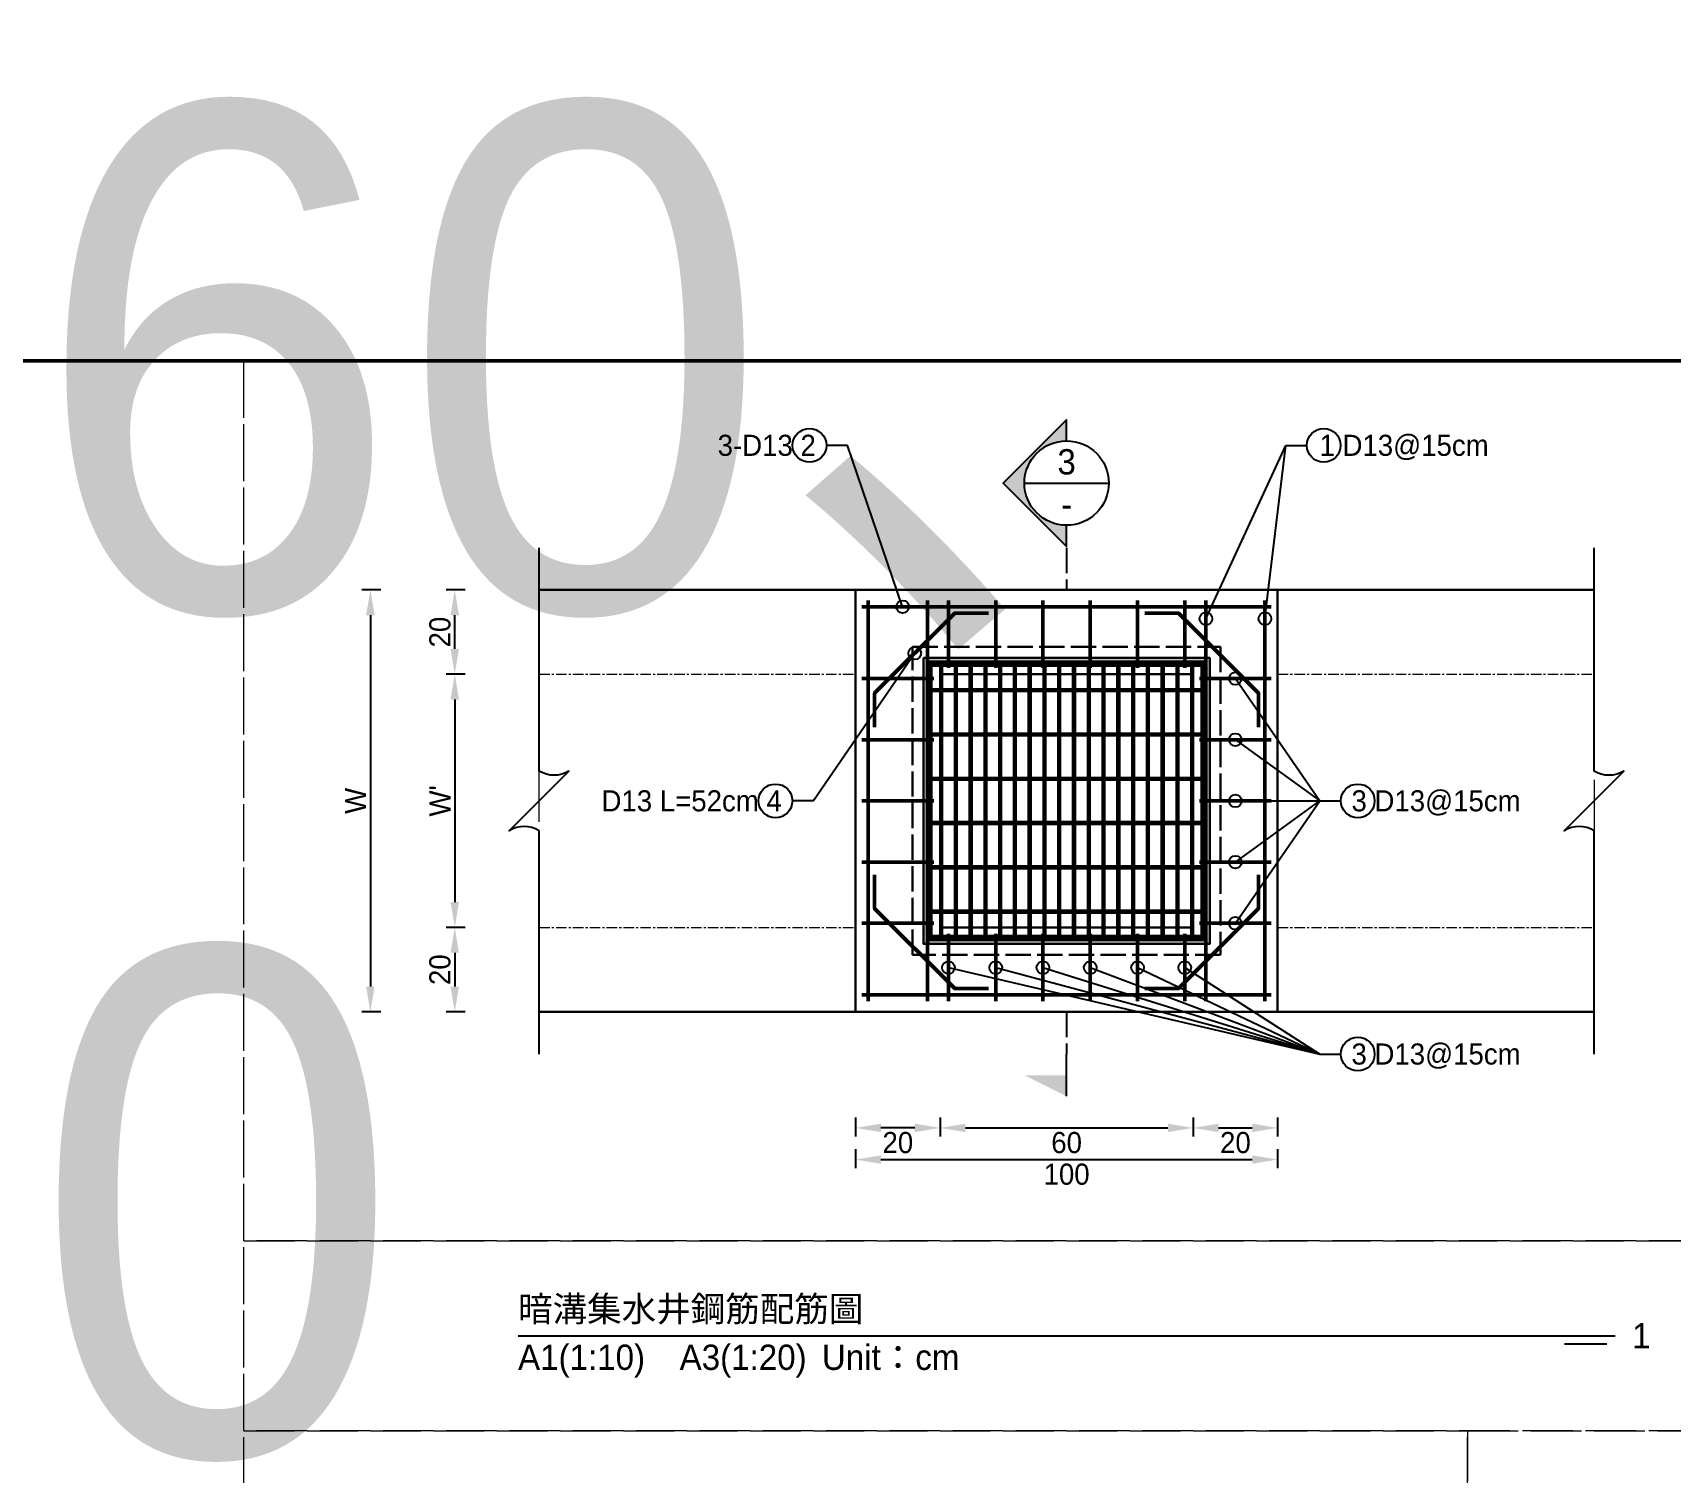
# Model space of a CAD drawing. Extents: x -7340 to 3675, y -3342 to 777.
# Drawn here: x -5630 to -5241.7, y -263.6 to 77.8 of the extents above; entities that cross this region are included whole.
import ezdxf
from ezdxf import colors
from ezdxf.entities.mleader import LeaderData, LeaderLine
from ezdxf.math import Vec2, Vec3

# ---------------------------------------------------------------- set-up
doc = ezdxf.new("R2010")
doc.units = 0
doc.header["$MEASUREMENT"] = 0
doc.linetypes.add('ACAD_ISO02W100', pattern=[15, 12, -3])
doc.linetypes.add('CENTERX2', pattern=[4, 2.5, -0.5, 0.5, -0.5])
for name, color, linetype, lineweight in [('一、3.基本-變更', 1, 'Continuous', 50), ('二、1.繪圖-既有設施', 8, 'Continuous', 20), ('二、2.繪圖-施作項目', 181, 'Continuous', 30), ('二、5.繪圖-鋼筋', 60, 'Continuous', 50), ('二、6.繪圖-其他施作項目', 35, 'Continuous', 30)]:
    doc.layers.add(name, color=color, linetype=linetype, lineweight=lineweight)
doc.layers.add('一、4.基本-隱藏', color=9, linetype='ACAD_ISO02W100', lineweight=20, plot=False)
doc.layers.add('三、3.文字-註解文字', color=2, linetype='Continuous')
doc.styles.add('次圖名(詳圖)', font='MS PGothic.ttf', dxfattribs={"height": 6})
doc.styles.add('註解文字(詳圖)', font='MS PGothic.ttf', dxfattribs={"height": 5})
doc.dimstyles.new('註解文字(詳圖)', dxfattribs={"dimtxt": 5, "dimasz": 6, "dimexe": 2, "dimexo": 5, "dimgap": 1, "dimtad": 2, "dimzin": 0, "dimdsep": 46, "dimtxsty": '註解文字(詳圖)', "dimcen": 0.1, "dimclrd": 144, "dimclre": 144, "dimclrt": 256, "dimadec": 0, "dimazin": 0, "dimtfac": 1, "dimtofl": 0, "dimtmove": 0, "dimatfit": 3, "dimfxlon": 1, "dimtolj": 1, "dimtzin": 0, "dimlwd": -1, "dimlwe": -1, "dimarcsym": 1})
pattern_1 = [(45, (-6820.3608, 109.4043), (-2.65165, 2.65165), []), (45, (-6819.477, 109.4043), (-2.65165, 2.65165), []), (45, (-6818.593, 109.4043), (-2.65165, 2.65165), []), (45, (-6817.709, 109.4043), (-2.65165, 2.65165), [])]

# ---------------------------------------------------------------- blocks, each defined once
blk = doc.blocks.new('*D304')
at = {"layer": 'Defpoints', "color": 0, "transparency": 16777216}
for p in [(-5435, -134.25), (-5415, -134.25), (-5435, -181.75)]:
    blk.add_point(p, dxfattribs=at)
at = {"layer": '三、3.文字-註解文字', "color": 144, "transparency": 16777216}
for p, q in [((-5435, -179.25), (-5435, -183.75)), ((-5421, -181.75), (-5429, -181.75)), ((-5415, -179.25), (-5415, -183.75))]:
    blk.add_line(p, q, dxfattribs=at)
for points in [[(-5429, -180.75), (-5429, -182.75), (-5435, -181.75)], [(-5421, -180.75), (-5421, -182.75), (-5415, -181.75)]]:
    blk.add_solid(points, dxfattribs=at)
at = {"layer": '三、3.文字-註解文字', "transparency": 16777216, "insert": (-5425, -185.25), "char_height": 5, "attachment_point": 5, "style": '註解文字(詳圖)'}
blk.add_mtext('\\A1;20', dxfattribs=at)
blk = doc.blocks.new('*D305')
at = {"layer": 'Defpoints', "color": 0, "transparency": 16777216}
for p in [(-5415, -134.25), (-5355, -134.25), (-5355, -181.75)]:
    blk.add_point(p, dxfattribs=at)
at = {"layer": '三、3.文字-註解文字', "color": 144, "transparency": 16777216}
for p, q in [((-5415, -179.25), (-5415, -183.75)), ((-5409, -181.75), (-5361, -181.75)), ((-5355, -179.25), (-5355, -183.75))]:
    blk.add_line(p, q, dxfattribs=at)
for points in [[(-5409, -180.75), (-5409, -182.75), (-5415, -181.75)], [(-5361, -180.75), (-5361, -182.75), (-5355, -181.75)]]:
    blk.add_solid(points, dxfattribs=at)
at = {"layer": '三、3.文字-註解文字', "transparency": 16777216, "insert": (-5385, -185.25), "char_height": 5, "attachment_point": 5, "style": '註解文字(詳圖)'}
blk.add_mtext('\\A1;60', dxfattribs=at)
blk = doc.blocks.new('*D306')
at = {"layer": 'Defpoints', "color": 0, "transparency": 16777216}
for p in [(-5355, -134.25), (-5335, -134.25), (-5335, -181.75)]:
    blk.add_point(p, dxfattribs=at)
at = {"layer": '三、3.文字-註解文字', "color": 144, "transparency": 16777216}
for p, q in [((-5355, -179.25), (-5355, -183.75)), ((-5349, -181.75), (-5341, -181.75)), ((-5335, -179.25), (-5335, -183.75))]:
    blk.add_line(p, q, dxfattribs=at)
for points in [[(-5349, -180.75), (-5349, -182.75), (-5355, -181.75)], [(-5341, -180.75), (-5341, -182.75), (-5335, -181.75)]]:
    blk.add_solid(points, dxfattribs=at)
at = {"layer": '三、3.文字-註解文字', "transparency": 16777216, "insert": (-5345, -185.25), "char_height": 5, "attachment_point": 5, "style": '註解文字(詳圖)'}
blk.add_mtext('\\A1;20', dxfattribs=at)
blk = doc.blocks.new('*D307')
at = {"layer": 'Defpoints', "color": 0, "transparency": 16777216}
for p in [(-5435, -154.25), (-5335, -154.25), (-5335, -189.25)]:
    blk.add_point(p, dxfattribs=at)
at = {"layer": '三、3.文字-註解文字', "color": 144, "transparency": 16777216}
for p, q in [((-5435, -186.75), (-5435, -191.25)), ((-5429, -189.25), (-5341, -189.25)), ((-5335, -186.75), (-5335, -191.25))]:
    blk.add_line(p, q, dxfattribs=at)
for points in [[(-5429, -188.25), (-5429, -190.25), (-5435, -189.25)], [(-5341, -188.25), (-5341, -190.25), (-5335, -189.25)]]:
    blk.add_solid(points, dxfattribs=at)
at = {"layer": '三、3.文字-註解文字', "transparency": 16777216, "insert": (-5385, -192.75), "char_height": 5, "attachment_point": 5, "style": '註解文字(詳圖)'}
blk.add_mtext('\\A1;100', dxfattribs=at)
blk = doc.blocks.new('*D308')
at = {"layer": 'Defpoints', "color": 0, "transparency": 16777216}
for p in [(-5530, -54.25), (-5510, -54.25), (-5510, -74.25)]:
    blk.add_point(p, dxfattribs=at)
at = {"layer": '三、3.文字-註解文字', "color": 144, "transparency": 16777216}
for p, q in [((-5527.5, -54.25), (-5532, -54.25)), ((-5530, -68.25), (-5530, -60.25)), ((-5527.5, -74.25), (-5532, -74.25))]:
    blk.add_line(p, q, dxfattribs=at)
for points in [[(-5531, -60.25), (-5529, -60.25), (-5530, -54.25)], [(-5531, -68.25), (-5529, -68.25), (-5530, -74.25)]]:
    blk.add_solid(points, dxfattribs=at)
at = {"layer": '三、3.文字-註解文字', "transparency": 16777216, "insert": (-5533.5, -64.25), "char_height": 5, "attachment_point": 5, "rotation": 90, "style": '註解文字(詳圖)'}
blk.add_mtext('\\A1;20', dxfattribs=at)
blk = doc.blocks.new('*D309')
at = {"layer": 'Defpoints', "color": 0, "transparency": 16777216}
for p in [(-5510, -74.25), (-5530, -134.25), (-5510, -134.25)]:
    blk.add_point(p, dxfattribs=at)
at = {"layer": '三、3.文字-註解文字', "color": 144, "transparency": 16777216}
for p, q in [((-5527.5, -74.25), (-5532, -74.25)), ((-5530, -80.25), (-5530, -128.25)), ((-5527.5, -134.25), (-5532, -134.25))]:
    blk.add_line(p, q, dxfattribs=at)
for points in [[(-5531, -80.25), (-5529, -80.25), (-5530, -74.25)], [(-5531, -128.25), (-5529, -128.25), (-5530, -134.25)]]:
    blk.add_solid(points, dxfattribs=at)
at = {"layer": '三、3.文字-註解文字', "transparency": 16777216, "insert": (-5533.5, -104.25), "char_height": 5, "attachment_point": 5, "rotation": 90, "style": '註解文字(詳圖)'}
blk.add_mtext("\\A1;W'", dxfattribs=at)
blk = doc.blocks.new('*D310')
at = {"layer": 'Defpoints', "color": 0, "transparency": 16777216}
for p in [(-5510, -134.25), (-5530, -154.25), (-5510, -154.25)]:
    blk.add_point(p, dxfattribs=at)
at = {"layer": '三、3.文字-註解文字', "color": 144, "transparency": 16777216}
for p, q in [((-5527.5, -134.25), (-5532, -134.25)), ((-5530, -140.25), (-5530, -148.25)), ((-5527.5, -154.25), (-5532, -154.25))]:
    blk.add_line(p, q, dxfattribs=at)
for points in [[(-5531, -140.25), (-5529, -140.25), (-5530, -134.25)], [(-5531, -148.25), (-5529, -148.25), (-5530, -154.25)]]:
    blk.add_solid(points, dxfattribs=at)
at = {"layer": '三、3.文字-註解文字', "transparency": 16777216, "insert": (-5533.5, -144.25), "char_height": 5, "attachment_point": 5, "rotation": 90, "style": '註解文字(詳圖)'}
blk.add_mtext('\\A1;20', dxfattribs=at)
blk = doc.blocks.new('*D311')
at = {"layer": 'Defpoints', "color": 0, "transparency": 16777216}
for p in [(-5510, -54.25), (-5550, -154.25), (-5510, -154.25)]:
    blk.add_point(p, dxfattribs=at)
at = {"layer": '三、3.文字-註解文字', "color": 144, "transparency": 16777216}
for p, q in [((-5547.5, -54.25), (-5552, -54.25)), ((-5550, -60.25), (-5550, -148.25)), ((-5547.5, -154.25), (-5552, -154.25))]:
    blk.add_line(p, q, dxfattribs=at)
for points in [[(-5551, -60.25), (-5549, -60.25), (-5550, -54.25)], [(-5551, -148.25), (-5549, -148.25), (-5550, -154.25)]]:
    blk.add_solid(points, dxfattribs=at)
at = {"layer": '三、3.文字-註解文字', "transparency": 16777216, "insert": (-5553.5, -104.25), "char_height": 5, "attachment_point": 5, "rotation": 90, "style": '註解文字(詳圖)'}
blk.add_mtext('\\A1;W', dxfattribs=at)
blk = doc.blocks.new('_Small')
at = {"color": 0, "linetype": 'ByBlock', "lineweight": -2}
blk.add_circle((0, 0), 0.25, dxfattribs=at)

msp = doc.modelspace()

# ---------------------------------------------------------------- hatches: boundary and pattern name
at = {"layer": '三、3.文字-註解文字'}
h = msp.add_hatch(color=256, dxfattribs=at)
h.dxf.hatch_style = 1
h.paths.add_polyline_path([(-5385, -13.943), (-5400, -28.943), (-5385, -43.943), (-5385, -38.943, -0.4142136), (-5395, -28.943, -0.4142136), (-5385, -18.943)])
h = msp.add_hatch(color=256, dxfattribs=at)
h.dxf.hatch_style = 1
h.paths.add_polyline_path([(-5395, -169.25), (-5385, -174.25), (-5385, -169.25)])
at = {"layer": '二、6.繪圖-其他施作項目'}
h = msp.add_hatch(color=256, dxfattribs=at)
h.dxf.hatch_style = 1
h.paths.add_polyline_path([(-5418.9, -138.15), (-5351.1, -138.15), (-5351.1, -70.35), (-5418.9, -70.35)])
h.paths.add_polyline_path([(-5418, -137.25), (-5352, -137.25), (-5352, -71.25), (-5418, -71.25)], flags=16)
h = msp.add_hatch(dxfattribs=at)
h.set_pattern_fill('ANSI34', color=256, scale=5)
h.set_pattern_definition(pattern_1)
h.paths.add_polyline_path([(-5353, -77.75), (-5417, -77.75), (-5417, -78.25), (-5353, -78.25)])
h = msp.add_hatch(dxfattribs=at)
h.set_pattern_fill('ANSI34', color=256, scale=5)
h.set_pattern_definition(pattern_1)
h.paths.add_polyline_path([(-5353, -88.25), (-5417, -88.25), (-5417, -88.75), (-5353, -88.75)])
h = msp.add_hatch(dxfattribs=at)
h.set_pattern_fill('ANSI34', color=256, scale=5)
h.set_pattern_definition(pattern_1)
h.paths.add_polyline_path([(-5353, -98.75), (-5417, -98.75), (-5417, -99.25), (-5353, -99.25)])
h = msp.add_hatch(dxfattribs=at)
h.set_pattern_fill('ANSI34', color=256, scale=5)
h.set_pattern_definition(pattern_1)
h.paths.add_polyline_path([(-5353, -109.25), (-5417, -109.25), (-5417, -109.75), (-5353, -109.75)])
h = msp.add_hatch(dxfattribs=at)
h.set_pattern_fill('ANSI34', color=256, scale=5)
h.set_pattern_definition(pattern_1)
h.paths.add_polyline_path([(-5353, -119.75), (-5417, -119.75), (-5417, -120.25), (-5353, -120.25)])
h = msp.add_hatch(dxfattribs=at)
h.set_pattern_fill('ANSI34', color=256, scale=5)
h.set_pattern_definition(pattern_1)
h.paths.add_polyline_path([(-5353, -130.25), (-5417, -130.25), (-5417, -130.75), (-5353, -130.75)])

# ---------------------------------------------------------------- linework, layer by layer
at = {"layer": '一、3.基本-變更'}
msp.add_lwpolyline([(-7340, 0), (-3920, 0), (-3920, -507), (-7340, -507)], close=True, dxfattribs=at)
at = {"layer": '一、4.基本-隱藏'}
for points in [[(-5580, 0), (-4800, 0), (-4800, -507), (-5580, -507)], [(-5580, 0), (-5190, 0), (-5190, -208.5), (-5580, -208.5)], [(-5510, -54.25), (-5260, -54.25), (-5260, -154.25), (-5510, -154.25)], [(-5580, -208.5), (-5190, -208.5), (-5190, -253.5), (-5580, -253.5)], [(-5580, -253.5), (-5290, -253.5), (-5290, -462), (-5580, -462)], [(-5290, -253.5), (-4990, -253.5), (-4990, -462), (-5290, -462)]]:
    msp.add_lwpolyline(points, close=True, dxfattribs=at)
at = {"layer": '三、3.文字-註解文字'}
for points in [[(-5385, -18.943), (-5385, -13.943), (-5400, -28.943), (-5385, -43.943), (-5385, -38.943)], [(-5395, -28.943), (-5375, -28.943)], [(-5385, -174.25), (-5385, -164.25)], [(-5515, -231), (-5255, -231)], [(-5257, -233), (-5267, -233)]]:
    msp.add_lwpolyline(points, dxfattribs=at)
for points in [[(-5510, -164.25), (-5510, -111.321, 0.2828427), (-5517.071, -111.321), (-5502.929, -97.179, -0.2828427), (-5510, -97.179), (-5510, -44.25)], [(-5260, -164.25), (-5260, -111.321, 0.2828427), (-5267.071, -111.321), (-5252.929, -97.179, -0.2828427), (-5260, -97.179), (-5260, -44.25)]]:
    msp.add_lwpolyline(points, format="xyb", dxfattribs=at)
at = {"layer": '三、3.文字-註解文字', "linetype": 'ACAD_ISO02W100', "ltscale": 0.5}
for points in [[(-5385, -44.25), (-5385, -54.25)], [(-5385, -154.25), (-5385, -164.25)]]:
    msp.add_lwpolyline(points, dxfattribs=at)
at = {"layer": '三、3.文字-註解文字'}
for centre, radius in [((-5445.93, -20), 4), ((-5385, -28.943), 10), ((-5324.07, -20), 4), ((-5454, -104.25), 4), ((-5316, -104.25), 4), ((-5316, -164.25), 4)]:
    msp.add_circle(centre, radius, dxfattribs=at)
at = {"layer": '二、1.繪圖-既有設施', "linetype": 'CENTERX2'}
for points in [[(-5510, -74.25), (-5435, -74.25)], [(-5335, -74.25), (-5260, -74.25)], [(-5510, -134.25), (-5435, -134.25)], [(-5335, -134.25), (-5260, -134.25)]]:
    msp.add_lwpolyline(points, dxfattribs=at)
at = {"layer": '二、2.繪圖-施作項目'}
for points in [[(-5510, -54.25), (-5260, -54.25)], [(-5435, -54.25), (-5435, -154.25)], [(-5335, -54.25), (-5335, -154.25)], [(-5510, -154.25), (-5260, -154.25)]]:
    msp.add_lwpolyline(points, dxfattribs=at)
msp.add_lwpolyline([(-5415, -74.25), (-5355, -74.25), (-5355, -134.25), (-5415, -134.25)], close=True, dxfattribs=at)
at = {"layer": '二、5.繪圖-鋼筋'}
for points in [[(-5432, -56.75), (-5432, -151.75)], [(-5418, -151.75), (-5418, -56.75)], [(-5413, -72.75), (-5413, -56.75)], [(-5401.8, -72.75), (-5401.8, -56.75)], [(-5390.6, -72.75), (-5390.6, -56.75)], [(-5379.4, -72.75), (-5379.4, -56.75)], [(-5368.2, -72.75), (-5368.2, -56.75)], [(-5357, -72.75), (-5357, -56.75)], [(-5352, -151.75), (-5352, -56.75)], [(-5338, -56.75), (-5338, -151.75)], [(-5433.5, -58.25), (-5336.5, -58.25)], [(-5430.5, -86.75), (-5430.5, -78.75), (-5411.5, -59.75), (-5403.5, -59.75)], [(-5339.5, -86.75), (-5339.5, -78.75), (-5358.5, -59.75), (-5366.5, -59.75)], [(-5433.5, -75.25), (-5416.5, -75.25)], [(-5353.5, -75.25), (-5336.5, -75.25)], [(-5433.5, -89.75), (-5416.5, -89.75)], [(-5353.5, -89.75), (-5336.5, -89.75)], [(-5433.5, -104.25), (-5416.5, -104.25)], [(-5353.5, -104.25), (-5336.5, -104.25)], [(-5433.5, -118.75), (-5416.5, -118.75)], [(-5353.5, -118.75), (-5336.5, -118.75)], [(-5430.5, -121.75), (-5430.5, -129.75), (-5411.5, -148.75), (-5403.5, -148.75)], [(-5339.5, -121.75), (-5339.5, -129.75), (-5358.5, -148.75), (-5366.5, -148.75)], [(-5433.5, -133.25), (-5416.5, -133.25)], [(-5413, -151.75), (-5413, -135.75)], [(-5401.8, -151.75), (-5401.8, -135.75)], [(-5390.6, -151.75), (-5390.6, -135.75)], [(-5379.4, -151.75), (-5379.4, -135.75)], [(-5368.2, -151.75), (-5368.2, -135.75)], [(-5357, -151.75), (-5357, -135.75)], [(-5353.5, -133.25), (-5336.5, -133.25)], [(-5433.5, -150.25), (-5336.5, -150.25)]]:
    msp.add_lwpolyline(points, dxfattribs=at)
at = {"layer": '二、6.繪圖-其他施作項目', "linetype": 'ACAD_ISO02W100', "ltscale": 0.5}
for points in [[(-5421.5, -67.75), (-5348.5, -67.75), (-5348.5, -140.75), (-5421.5, -140.75)], [(-5415, -74.25), (-5355, -74.25), (-5355, -134.25), (-5415, -134.25)]]:
    msp.add_lwpolyline(points, close=True, dxfattribs=at)
at = {"layer": '二、6.繪圖-其他施作項目'}
for points in [[(-5418.9, -70.35), (-5351.1, -70.35), (-5351.1, -138.15), (-5418.9, -138.15)], [(-5418, -71.25), (-5352, -71.25), (-5352, -137.25), (-5418, -137.25)], [(-5417.5, -71.75), (-5352.5, -71.75), (-5352.5, -136.75), (-5417.5, -136.75)]]:
    msp.add_lwpolyline(points, close=True, dxfattribs=at)
for points in [[(-5417.5, -71.75), (-5352.5, -71.75)], [(-5417.5, -71.75), (-5417.5, -136.75)], [(-5417, -71.75), (-5417, -136.75)], [(-5417, -72.25), (-5353, -72.25)], [(-5415, -72.25), (-5415, -77.75)], [(-5414.5, -72.25), (-5414.5, -77.75)], [(-5411.5, -72.25), (-5411.5, -77.75)], [(-5411, -72.25), (-5411, -77.75)], [(-5408, -72.25), (-5408, -77.75)], [(-5407.5, -72.25), (-5407.5, -77.75)], [(-5404.5, -72.25), (-5404.5, -77.75)], [(-5404, -72.25), (-5404, -77.75)], [(-5401, -72.25), (-5401, -77.75)], [(-5400.5, -72.25), (-5400.5, -77.75)], [(-5397.5, -72.25), (-5397.5, -77.75)], [(-5397, -72.25), (-5397, -77.75)], [(-5394, -72.25), (-5394, -77.75)], [(-5393.5, -72.25), (-5393.5, -77.75)], [(-5390.5, -72.25), (-5390.5, -77.75)], [(-5390, -72.25), (-5390, -77.75)], [(-5387, -72.25), (-5387, -77.75)], [(-5386.5, -72.25), (-5386.5, -77.75)], [(-5383.5, -72.25), (-5383.5, -77.75)], [(-5383, -72.25), (-5383, -77.75)], [(-5380, -72.25), (-5380, -77.75)], [(-5379.5, -72.25), (-5379.5, -77.75)], [(-5376.5, -72.25), (-5376.5, -77.75)], [(-5376, -72.25), (-5376, -77.75)], [(-5373, -72.25), (-5373, -77.75)], [(-5372.5, -72.25), (-5372.5, -77.75)], [(-5369.5, -72.25), (-5369.5, -77.75)], [(-5369, -72.25), (-5369, -77.75)], [(-5366, -72.25), (-5366, -77.75)], [(-5365.5, -72.25), (-5365.5, -77.75)], [(-5362.5, -72.25), (-5362.5, -77.75)], [(-5362, -72.25), (-5362, -77.75)], [(-5359, -72.25), (-5359, -77.75)], [(-5358.5, -72.25), (-5358.5, -77.75)], [(-5355.5, -72.25), (-5355.5, -77.75)], [(-5355, -72.25), (-5355, -77.75)], [(-5353, -71.75), (-5353, -136.75)], [(-5352.5, -71.75), (-5352.5, -136.75)], [(-5417, -77.75), (-5353, -77.75)], [(-5417, -78.25), (-5353, -78.25)], [(-5415, -78.25), (-5415, -88.25)], [(-5414.5, -78.25), (-5414.5, -88.25)], [(-5411.5, -78.25), (-5411.5, -88.25)], [(-5411, -78.25), (-5411, -88.25)], [(-5408, -78.25), (-5408, -88.25)], [(-5407.5, -78.25), (-5407.5, -88.25)], [(-5404.5, -78.25), (-5404.5, -88.25)], [(-5404, -78.25), (-5404, -88.25)], [(-5401, -78.25), (-5401, -88.25)], [(-5400.5, -78.25), (-5400.5, -88.25)], [(-5397.5, -78.25), (-5397.5, -88.25)], [(-5397, -78.25), (-5397, -88.25)], [(-5394, -78.25), (-5394, -88.25)], [(-5393.5, -78.25), (-5393.5, -88.25)], [(-5390.5, -78.25), (-5390.5, -88.25)], [(-5390, -78.25), (-5390, -88.25)], [(-5387, -78.25), (-5387, -88.25)], [(-5386.5, -78.25), (-5386.5, -88.25)], [(-5383.5, -78.25), (-5383.5, -88.25)], [(-5383, -78.25), (-5383, -88.25)], [(-5380, -78.25), (-5380, -88.25)], [(-5379.5, -78.25), (-5379.5, -88.25)], [(-5376.5, -78.25), (-5376.5, -88.25)], [(-5376, -78.25), (-5376, -88.25)], [(-5373, -78.25), (-5373, -88.25)], [(-5372.5, -78.25), (-5372.5, -88.25)], [(-5369.5, -78.25), (-5369.5, -88.25)], [(-5369, -78.25), (-5369, -88.25)], [(-5366, -78.25), (-5366, -88.25)], [(-5365.5, -78.25), (-5365.5, -88.25)], [(-5362.5, -78.25), (-5362.5, -88.25)], [(-5362, -78.25), (-5362, -88.25)], [(-5359, -78.25), (-5359, -88.25)], [(-5358.5, -78.25), (-5358.5, -88.25)], [(-5355.5, -78.25), (-5355.5, -88.25)], [(-5355, -78.25), (-5355, -88.25)], [(-5417, -88.25), (-5353, -88.25)], [(-5417, -88.75), (-5353, -88.75)], [(-5415, -88.75), (-5415, -98.75)], [(-5414.5, -88.75), (-5414.5, -98.75)], [(-5411.5, -88.75), (-5411.5, -98.75)], [(-5411, -88.75), (-5411, -98.75)], [(-5408, -88.75), (-5408, -98.75)], [(-5407.5, -88.75), (-5407.5, -98.75)], [(-5404.5, -88.75), (-5404.5, -98.75)], [(-5404, -88.75), (-5404, -98.75)], [(-5401, -88.75), (-5401, -98.75)], [(-5400.5, -88.75), (-5400.5, -98.75)], [(-5397.5, -88.75), (-5397.5, -98.75)], [(-5397, -88.75), (-5397, -98.75)], [(-5394, -88.75), (-5394, -98.75)], [(-5393.5, -88.75), (-5393.5, -98.75)], [(-5390.5, -88.75), (-5390.5, -98.75)], [(-5390, -88.75), (-5390, -98.75)], [(-5387, -88.75), (-5387, -98.75)], [(-5386.5, -88.75), (-5386.5, -98.75)], [(-5383.5, -88.75), (-5383.5, -98.75)], [(-5383, -88.75), (-5383, -98.75)], [(-5380, -88.75), (-5380, -98.75)], [(-5379.5, -88.75), (-5379.5, -98.75)], [(-5376.5, -88.75), (-5376.5, -98.75)], [(-5376, -88.75), (-5376, -98.75)], [(-5373, -88.75), (-5373, -98.75)], [(-5372.5, -88.75), (-5372.5, -98.75)], [(-5369.5, -88.75), (-5369.5, -98.75)], [(-5369, -88.75), (-5369, -98.75)], [(-5366, -88.75), (-5366, -98.75)], [(-5365.5, -88.75), (-5365.5, -98.75)], [(-5362.5, -88.75), (-5362.5, -98.75)], [(-5362, -88.75), (-5362, -98.75)], [(-5359, -88.75), (-5359, -98.75)], [(-5358.5, -88.75), (-5358.5, -98.75)], [(-5355.5, -88.75), (-5355.5, -98.75)], [(-5355, -88.75), (-5355, -98.75)], [(-5417, -98.75), (-5353, -98.75)], [(-5417, -99.25), (-5353, -99.25)], [(-5415, -99.25), (-5415, -109.25)], [(-5414.5, -99.25), (-5414.5, -109.25)], [(-5411.5, -99.25), (-5411.5, -109.25)], [(-5411, -99.25), (-5411, -109.25)], [(-5408, -99.25), (-5408, -109.25)], [(-5407.5, -99.25), (-5407.5, -109.25)], [(-5404.5, -99.25), (-5404.5, -109.25)], [(-5404, -99.25), (-5404, -109.25)], [(-5401, -99.25), (-5401, -109.25)], [(-5400.5, -99.25), (-5400.5, -109.25)], [(-5397.5, -99.25), (-5397.5, -109.25)], [(-5397, -99.25), (-5397, -109.25)], [(-5394, -99.25), (-5394, -109.25)], [(-5393.5, -99.25), (-5393.5, -109.25)], [(-5390.5, -99.25), (-5390.5, -109.25)], [(-5390, -99.25), (-5390, -109.25)], [(-5387, -99.25), (-5387, -109.25)], [(-5386.5, -99.25), (-5386.5, -109.25)], [(-5383.5, -99.25), (-5383.5, -109.25)], [(-5383, -99.25), (-5383, -109.25)], [(-5380, -99.25), (-5380, -109.25)], [(-5379.5, -99.25), (-5379.5, -109.25)], [(-5376.5, -99.25), (-5376.5, -109.25)], [(-5376, -99.25), (-5376, -109.25)], [(-5373, -99.25), (-5373, -109.25)], [(-5372.5, -99.25), (-5372.5, -109.25)], [(-5369.5, -99.25), (-5369.5, -109.25)], [(-5369, -99.25), (-5369, -109.25)], [(-5366, -99.25), (-5366, -109.25)], [(-5365.5, -99.25), (-5365.5, -109.25)], [(-5362.5, -99.25), (-5362.5, -109.25)], [(-5362, -99.25), (-5362, -109.25)], [(-5359, -99.25), (-5359, -109.25)], [(-5358.5, -99.25), (-5358.5, -109.25)], [(-5355.5, -99.25), (-5355.5, -109.25)], [(-5355, -99.25), (-5355, -109.25)], [(-5417, -109.25), (-5353, -109.25)], [(-5417, -109.75), (-5353, -109.75)], [(-5415, -109.75), (-5415, -119.75)], [(-5414.5, -109.75), (-5414.5, -119.75)], [(-5411.5, -109.75), (-5411.5, -119.75)], [(-5411, -109.75), (-5411, -119.75)], [(-5408, -109.75), (-5408, -119.75)], [(-5407.5, -109.75), (-5407.5, -119.75)], [(-5404.5, -109.75), (-5404.5, -119.75)], [(-5404, -109.75), (-5404, -119.75)], [(-5401, -109.75), (-5401, -119.75)], [(-5400.5, -109.75), (-5400.5, -119.75)], [(-5397.5, -109.75), (-5397.5, -119.75)], [(-5397, -109.75), (-5397, -119.75)], [(-5394, -109.75), (-5394, -119.75)], [(-5393.5, -109.75), (-5393.5, -119.75)], [(-5390.5, -109.75), (-5390.5, -119.75)], [(-5390, -109.75), (-5390, -119.75)], [(-5387, -109.75), (-5387, -119.75)], [(-5386.5, -109.75), (-5386.5, -119.75)], [(-5383.5, -109.75), (-5383.5, -119.75)], [(-5383, -109.75), (-5383, -119.75)], [(-5380, -109.75), (-5380, -119.75)], [(-5379.5, -109.75), (-5379.5, -119.75)], [(-5376.5, -109.75), (-5376.5, -119.75)], [(-5376, -109.75), (-5376, -119.75)], [(-5373, -109.75), (-5373, -119.75)], [(-5372.5, -109.75), (-5372.5, -119.75)], [(-5369.5, -109.75), (-5369.5, -119.75)], [(-5369, -109.75), (-5369, -119.75)], [(-5366, -109.75), (-5366, -119.75)], [(-5365.5, -109.75), (-5365.5, -119.75)], [(-5362.5, -109.75), (-5362.5, -119.75)], [(-5362, -109.75), (-5362, -119.75)], [(-5359, -109.75), (-5359, -119.75)], [(-5358.5, -109.75), (-5358.5, -119.75)], [(-5355.5, -109.75), (-5355.5, -119.75)], [(-5355, -109.75), (-5355, -119.75)], [(-5417, -119.75), (-5353, -119.75)], [(-5417, -120.25), (-5353, -120.25)], [(-5415, -120.25), (-5415, -130.25)], [(-5414.5, -120.25), (-5414.5, -130.25)], [(-5411.5, -120.25), (-5411.5, -130.25)], [(-5411, -120.25), (-5411, -130.25)], [(-5408, -120.25), (-5408, -130.25)], [(-5407.5, -120.25), (-5407.5, -130.25)], [(-5404.5, -120.25), (-5404.5, -130.25)], [(-5404, -120.25), (-5404, -130.25)], [(-5401, -120.25), (-5401, -130.25)], [(-5400.5, -120.25), (-5400.5, -130.25)], [(-5397.5, -120.25), (-5397.5, -130.25)], [(-5397, -120.25), (-5397, -130.25)], [(-5394, -120.25), (-5394, -130.25)], [(-5393.5, -120.25), (-5393.5, -130.25)], [(-5390.5, -120.25), (-5390.5, -130.25)], [(-5390, -120.25), (-5390, -130.25)], [(-5387, -120.25), (-5387, -130.25)], [(-5386.5, -120.25), (-5386.5, -130.25)], [(-5383.5, -120.25), (-5383.5, -130.25)], [(-5383, -120.25), (-5383, -130.25)], [(-5380, -120.25), (-5380, -130.25)], [(-5379.5, -120.25), (-5379.5, -130.25)], [(-5376.5, -120.25), (-5376.5, -130.25)], [(-5376, -120.25), (-5376, -130.25)], [(-5373, -120.25), (-5373, -130.25)], [(-5372.5, -120.25), (-5372.5, -130.25)], [(-5369.5, -120.25), (-5369.5, -130.25)], [(-5369, -120.25), (-5369, -130.25)], [(-5366, -120.25), (-5366, -130.25)], [(-5365.5, -120.25), (-5365.5, -130.25)], [(-5362.5, -120.25), (-5362.5, -130.25)], [(-5362, -120.25), (-5362, -130.25)], [(-5359, -120.25), (-5359, -130.25)], [(-5358.5, -120.25), (-5358.5, -130.25)], [(-5355.5, -120.25), (-5355.5, -130.25)], [(-5355, -120.25), (-5355, -130.25)], [(-5417, -130.25), (-5353, -130.25)], [(-5417, -130.75), (-5353, -130.75)], [(-5415, -130.75), (-5415, -136.25)], [(-5414.5, -130.75), (-5414.5, -136.25)], [(-5411.5, -130.75), (-5411.5, -136.25)], [(-5411, -130.75), (-5411, -136.25)], [(-5408, -130.75), (-5408, -136.25)], [(-5407.5, -130.75), (-5407.5, -136.25)], [(-5404.5, -130.75), (-5404.5, -136.25)], [(-5404, -130.75), (-5404, -136.25)], [(-5401, -130.75), (-5401, -136.25)], [(-5400.5, -130.75), (-5400.5, -136.25)], [(-5397.5, -130.75), (-5397.5, -136.25)], [(-5397, -130.75), (-5397, -136.25)], [(-5394, -130.75), (-5394, -136.25)], [(-5393.5, -130.75), (-5393.5, -136.25)], [(-5390.5, -130.75), (-5390.5, -136.25)], [(-5390, -130.75), (-5390, -136.25)], [(-5387, -130.75), (-5387, -136.25)], [(-5386.5, -130.75), (-5386.5, -136.25)], [(-5383.5, -130.75), (-5383.5, -136.25)], [(-5383, -130.75), (-5383, -136.25)], [(-5380, -130.75), (-5380, -136.25)], [(-5379.5, -130.75), (-5379.5, -136.25)], [(-5376.5, -130.75), (-5376.5, -136.25)], [(-5376, -130.75), (-5376, -136.25)], [(-5373, -130.75), (-5373, -136.25)], [(-5372.5, -130.75), (-5372.5, -136.25)], [(-5369.5, -130.75), (-5369.5, -136.25)], [(-5369, -130.75), (-5369, -136.25)], [(-5366, -130.75), (-5366, -136.25)], [(-5365.5, -130.75), (-5365.5, -136.25)], [(-5362.5, -130.75), (-5362.5, -136.25)], [(-5362, -130.75), (-5362, -136.25)], [(-5359, -130.75), (-5359, -136.25)], [(-5358.5, -130.75), (-5358.5, -136.25)], [(-5355.5, -130.75), (-5355.5, -136.25)], [(-5355, -130.75), (-5355, -136.25)], [(-5417.5, -136.75), (-5352.5, -136.75)], [(-5417, -136.25), (-5353, -136.25)]]:
    msp.add_lwpolyline(points, dxfattribs=at)

# ---------------------------------------------------------------- texts
at = {"layer": '一、4.基本-隱藏', "insert": (-5630, 100), "char_height": 120, "attachment_point": 5, "style": '次圖名(詳圖)'}
msp.add_mtext_dynamic_manual_height_columns("{\\fMS PGothic|b0|i0|c128|p34;W'=60，h=100、80、60、40}", width=698.49542, gutter_width=30, heights=[0], dxfattribs=at)
at = {"layer": '三、3.文字-註解文字', "char_height": 6}
for s, width, gutter_width, insert, attachment_point, style in [('3', 6.60394, 25, (-5385, -23.943), 5, '註解文字(詳圖)'), ('-', 6.60394, 25, (-5385, -33.943), 5, '註解文字(詳圖)'), ('{\\fMS PGothic|b0|i0|c128|p34;暗溝}集水井{\\fMS PGothic|b0|i0|c128|p34;鋼筋配筋圖}', 113.35584, 15, (-5515, -225), 4, '次圖名(詳圖)'), ('1', 3, 15, (-5251, -231), 4, '次圖名(詳圖)'), ('A1(1:10)\u3000A3(1:20){\\fMS PGothic|b0|i0|c128|p34;^IUnit：cm}', 136.03259, 15, (-5515, -237), 4, '次圖名(詳圖)')]:
    msp.add_mtext_dynamic_manual_height_columns(s, width=width, gutter_width=gutter_width, heights=[0], dxfattribs=dict(at, insert=insert, attachment_point=attachment_point, style=style))

# ---------------------------------------------------------------- dimensions: what is measured, and where the dimension line sits
at = {"layer": '三、3.文字-註解文字'}
for base, p1, p2, text, picture, middle in [((-5550, -154.25), (-5510, -54.25), (-5510, -154.25), 'W', '*D311', (-5553.5, -104.25)), ((-5530, -54.25), (-5510, -74.25), (-5510, -54.25), '20', '*D308', (-5533.5, -64.25)), ((-5530, -134.25), (-5510, -74.25), (-5510, -134.25), "W'", '*D309', (-5533.5, -104.25)), ((-5530, -154.25), (-5510, -134.25), (-5510, -154.25), '20', '*D310', (-5533.5, -144.25))]:
    dim = msp.add_linear_dim(base=base, p1=p1, p2=p2, angle=90, text=text, dimstyle='註解文字(詳圖)', dxfattribs=at)
    dim.commit()
    dim.dimension.update_dxf_attribs({"geometry": picture, "text_midpoint": middle})
for base, p1, p2, text, picture, middle in [((-5435, -181.75), (-5415, -134.25), (-5435, -134.25), '20', '*D304', (-5425, -185.25)), ((-5355, -181.75), (-5415, -134.25), (-5355, -134.25), '60', '*D305', (-5385, -185.25)), ((-5335, -181.75), (-5355, -134.25), (-5335, -134.25), '20', '*D306', (-5345, -185.25)), ((-5335, -189.25), (-5435, -154.25), (-5335, -154.25), '100', '*D307', (-5385, -192.75))]:
    dim = msp.add_linear_dim(base=base, p1=p1, p2=p2, text=text, dimstyle='註解文字(詳圖)', dxfattribs=at)
    dim.commit()
    dim.dimension.update_dxf_attribs({"geometry": picture, "text_midpoint": middle})

# ---------------------------------------------------------------- leaders
ml = msp.add_multileader_mtext('Standard', dxfattribs=at)
ml.set_content('{\\fMS PGothic|b0|i0|c128|p34;3-D13 }2{\\fMS PGothic|b0|i0|c128|p34; }', color=256, style='註解文字(詳圖)')
ml.set_leader_properties(color=144, linetype='ByLayer', lineweight=-1)
ml.set_arrow_properties(name='SMALL')
ml.build(insert=Vec2(0, 0))
ml.multileader.update_dxf_attribs({"dogleg_length": 5, "arrow_head_size": 6})
ctx = ml.context
ctx.base_point, ctx.char_height, ctx.arrow_head_size, ctx.landing_gap_size, ctx.plane_origin = Vec3(-5471.305, -20), 5, 6, 2.5, Vec3(-5535.339, -67.835)
ctx.text_align_type = 2
notes = []
notes.append((ctx, [(1, (1, 1, 0), (-5436.93, -20), (-1, 0), 5, [(0, [(-5423.884, -58.25)], 0, [])])]))
ctx.mtext.insert, ctx.mtext.width, ctx.mtext.alignment, ctx.mtext.flow_direction = Vec3(-5444.43, -17.486), 42.33146, 3, 5
ml = msp.add_multileader_mtext('Standard', dxfattribs=at)
ml.set_content('{\\fMS PGothic|b0|i0|c128|p34;1 }D13@15cm', color=256, style='註解文字(詳圖)')
ml.set_leader_properties(color=144, linetype='ByLayer', lineweight=-1)
ml.set_arrow_properties(name='SMALL')
ml.build(insert=Vec2(0, 0))
ml.multileader.update_dxf_attribs({"dogleg_length": 5, "arrow_head_size": 6})
ctx = ml.context
ctx.base_point, ctx.char_height, ctx.arrow_head_size, ctx.landing_gap_size, ctx.plane_origin = Vec3(-5328.07, -20), 5, 6, 3, Vec3(-5370.695, -67.835)
notes.append((ctx, [(0, (1, 1, 0), (-5333.07, -20), (1, 0), 5, [(0, [(-5352, -61.081)], 0, [])])]))
ctx.mtext.insert, ctx.mtext.flow_direction = Vec3(-5325.07, -17.486), 5
ml = msp.add_multileader_mtext('Standard', dxfattribs=at)
ml.set_content('{\\fMS PGothic|b0|i0|c128|p34; }', color=256, style='註解文字(詳圖)')
ml.set_leader_properties(color=144, linetype='ByLayer', lineweight=-1)
ml.set_arrow_properties(name='SMALL')
ml.build(insert=Vec2(0, 0))
ml.multileader.update_dxf_attribs({"dogleg_length": 5, "arrow_head_size": 6})
ctx = ml.context
ctx.base_point, ctx.char_height, ctx.arrow_head_size, ctx.landing_gap_size, ctx.plane_origin = Vec3(-5328.07, -20), 5, 6, 3, Vec3(-5356.695, -67.835)
notes.append((ctx, [(0, (1, 1, 0), (-5333.07, -20), (1, 0), 5, [(0, [(-5338, -61.081)], 0, [])])]))
ctx.mtext.insert, ctx.mtext.flow_direction = Vec3(-5325.07, -17.5), 5
ml = msp.add_multileader_mtext('Standard', dxfattribs=at)
ml.set_content('{\\fMS PGothic|b0|i0|c128|p34;D13 }L=52cm{\\fMS PGothic|b0|i0|c128|p34; 4 }', color=256, style='註解文字(詳圖)')
ml.set_leader_properties(color=144, linetype='ByLayer', lineweight=-1)
ml.set_arrow_properties(name='SMALL')
ml.build(insert=Vec2(0, 0))
ml.multileader.update_dxf_attribs({"dogleg_length": 5, "arrow_head_size": 6})
ctx = ml.context
ctx.base_point, ctx.char_height, ctx.arrow_head_size, ctx.landing_gap_size, ctx.plane_origin = Vec3(-5498.153, -104.25), 5, 6, 2.5, Vec3(-5543.409, -152.085)
ctx.text_align_type = 2
notes.append((ctx, [(1, (1, 1, 0), (-5445, -104.25), (-1, 0), 5, [(0, [(-5421, -69.25)], 0, [])])]))
ctx.mtext.insert, ctx.mtext.width, ctx.mtext.alignment, ctx.mtext.flow_direction = Vec3(-5452.5, -101.736), 45.36597, 3, 5
ml = msp.add_multileader_mtext('Standard', dxfattribs=at)
ml.set_content('3{\\fMS PGothic|b0|i0|c128|p34; D13@15cm}', color=256, style='註解文字(詳圖)')
ml.set_leader_properties(color=144, linetype='ByLayer', lineweight=-1)
ml.set_arrow_properties(name='SMALL')
ml.build(insert=Vec2(0, 0))
ml.multileader.update_dxf_attribs({"dogleg_length": 5, "arrow_head_size": 6})
ctx = ml.context
ctx.base_point, ctx.char_height, ctx.arrow_head_size, ctx.landing_gap_size, ctx.plane_origin = Vec3(-5320, -104.25), 5, 6, 2.5, Vec3(-5362.625, -152.085)
notes.append((ctx, [(0, (1, 1, 0), (-5325, -104.25), (1, 0), 5, [(0, [(-5345, -75.25)], 0, [])])]))
ctx.mtext.insert, ctx.mtext.flow_direction = Vec3(-5317.5, -101.736), 5
ml = msp.add_multileader_mtext('Standard', dxfattribs=at)
ml.set_content('{\\fMS PGothic|b0|i0|c128|p34; }', color=256, style='註解文字(詳圖)')
ml.set_leader_properties(color=144, linetype='ByLayer', lineweight=-1)
ml.set_arrow_properties(name='SMALL')
ml.build(insert=Vec2(0, 0))
ml.multileader.update_dxf_attribs({"dogleg_length": 5, "arrow_head_size": 6})
ctx = ml.context
ctx.base_point, ctx.char_height, ctx.arrow_head_size, ctx.landing_gap_size, ctx.plane_origin = Vec3(-5320, -104.25), 5, 6, 3, Vec3(-5348.625, -152.085)
notes.append((ctx, [(0, (1, 1, 0), (-5325, -104.25), (1, 0), 5, [(0, [(-5345, -89.75)], 0, [])])]))
ctx.mtext.insert, ctx.mtext.flow_direction = Vec3(-5317, -101.75), 5
ml = msp.add_multileader_mtext('Standard', dxfattribs=at)
ml.set_content('{\\fMS PGothic|b0|i0|c128|p34; }', color=256, style='註解文字(詳圖)')
ml.set_leader_properties(color=144, linetype='ByLayer', lineweight=-1)
ml.set_arrow_properties(name='SMALL')
ml.build(insert=Vec2(0, 0))
ml.multileader.update_dxf_attribs({"dogleg_length": 5, "arrow_head_size": 6})
ctx = ml.context
ctx.base_point, ctx.char_height, ctx.arrow_head_size, ctx.landing_gap_size, ctx.plane_origin = Vec3(-5320, -104.25), 5, 6, 3, Vec3(-5348.625, -166.585)
notes.append((ctx, [(0, (1, 1, 0), (-5325, -104.25), (1, 0), 5, [(0, [(-5345, -104.25)], 0, [])])]))
ctx.mtext.insert, ctx.mtext.flow_direction = Vec3(-5317, -101.75), 5
ml = msp.add_multileader_mtext('Standard', dxfattribs=at)
ml.set_content('{\\fMS PGothic|b0|i0|c128|p34; }', color=256, style='註解文字(詳圖)')
ml.set_leader_properties(color=144, linetype='ByLayer', lineweight=-1)
ml.set_arrow_properties(name='SMALL')
ml.build(insert=Vec2(0, 0))
ml.multileader.update_dxf_attribs({"dogleg_length": 5, "arrow_head_size": 6})
ctx = ml.context
ctx.base_point, ctx.char_height, ctx.arrow_head_size, ctx.landing_gap_size, ctx.plane_origin = Vec3(-5320, -104.25), 5, 6, 3, Vec3(-5348.625, -181.085)
notes.append((ctx, [(0, (1, 1, 0), (-5325, -104.25), (1, 0), 5, [(0, [(-5345, -118.75)], 0, [])])]))
ctx.mtext.insert, ctx.mtext.flow_direction = Vec3(-5317, -101.75), 5
ml = msp.add_multileader_mtext('Standard', dxfattribs=at)
ml.set_content('{\\fMS PGothic|b0|i0|c128|p34; }', color=256, style='註解文字(詳圖)')
ml.set_leader_properties(color=144, linetype='ByLayer', lineweight=-1)
ml.set_arrow_properties(name='SMALL')
ml.build(insert=Vec2(0, 0))
ml.multileader.update_dxf_attribs({"dogleg_length": 5, "arrow_head_size": 6})
ctx = ml.context
ctx.base_point, ctx.char_height, ctx.arrow_head_size, ctx.landing_gap_size, ctx.plane_origin = Vec3(-5320, -104.25), 5, 6, 3, Vec3(-5348.625, -195.585)
notes.append((ctx, [(0, (1, 1, 0), (-5325, -104.25), (1, 0), 5, [(0, [(-5345, -133.25)], 0, [])])]))
ctx.mtext.insert, ctx.mtext.flow_direction = Vec3(-5317, -101.75), 5
ml = msp.add_multileader_mtext('Standard', dxfattribs=at)
ml.set_content('{\\fMS PGothic|b0|i0|c128|p34; }', color=256, style='註解文字(詳圖)')
ml.set_leader_properties(color=144, linetype='ByLayer', lineweight=-1)
ml.set_arrow_properties(name='SMALL')
ml.build(insert=Vec2(0, 0))
ml.multileader.update_dxf_attribs({"dogleg_length": 5, "arrow_head_size": 6})
ctx = ml.context
ctx.base_point, ctx.char_height, ctx.arrow_head_size, ctx.landing_gap_size, ctx.plane_origin = Vec3(-5320, -164.25), 5, 6, 3, Vec3(-5348.625, -255.585)
notes.append((ctx, [(0, (1, 1, 0), (-5325, -164.25), (1, 0), 5, [(0, [(-5413, -143.75)], 0, [])])]))
ctx.mtext.insert, ctx.mtext.flow_direction = Vec3(-5317, -161.75), 5
ml = msp.add_multileader_mtext('Standard', dxfattribs=at)
ml.set_content('{\\fMS PGothic|b0|i0|c128|p34; }', color=256, style='註解文字(詳圖)')
ml.set_leader_properties(color=144, linetype='ByLayer', lineweight=-1)
ml.set_arrow_properties(name='SMALL')
ml.build(insert=Vec2(0, 0))
ml.multileader.update_dxf_attribs({"dogleg_length": 5, "arrow_head_size": 6})
ctx = ml.context
ctx.base_point, ctx.char_height, ctx.arrow_head_size, ctx.landing_gap_size, ctx.plane_origin = Vec3(-5320, -164.25), 5, 6, 3, Vec3(-5348.625, -241.085)
notes.append((ctx, [(0, (1, 1, 0), (-5325, -164.25), (1, 0), 5, [(0, [(-5401.8, -143.75)], 0, [])])]))
ctx.mtext.insert, ctx.mtext.flow_direction = Vec3(-5317, -161.75), 5
ml = msp.add_multileader_mtext('Standard', dxfattribs=at)
ml.set_content('{\\fMS PGothic|b0|i0|c128|p34; }', color=256, style='註解文字(詳圖)')
ml.set_leader_properties(color=144, linetype='ByLayer', lineweight=-1)
ml.set_arrow_properties(name='SMALL')
ml.build(insert=Vec2(0, 0))
ml.multileader.update_dxf_attribs({"dogleg_length": 5, "arrow_head_size": 6})
ctx = ml.context
ctx.base_point, ctx.char_height, ctx.arrow_head_size, ctx.landing_gap_size, ctx.plane_origin = Vec3(-5320, -164.25), 5, 6, 3, Vec3(-5348.625, -226.585)
notes.append((ctx, [(0, (1, 1, 0), (-5325, -164.25), (1, 0), 5, [(0, [(-5390.6, -143.75)], 0, [])])]))
ctx.mtext.insert, ctx.mtext.flow_direction = Vec3(-5317, -161.75), 5
ml = msp.add_multileader_mtext('Standard', dxfattribs=at)
ml.set_content('{\\fMS PGothic|b0|i0|c128|p34; }', color=256, style='註解文字(詳圖)')
ml.set_leader_properties(color=144, linetype='ByLayer', lineweight=-1)
ml.set_arrow_properties(name='SMALL')
ml.build(insert=Vec2(0, 0))
ml.multileader.update_dxf_attribs({"dogleg_length": 5, "arrow_head_size": 6})
ctx = ml.context
ctx.base_point, ctx.char_height, ctx.arrow_head_size, ctx.landing_gap_size, ctx.plane_origin = Vec3(-5320, -164.25), 5, 6, 3, Vec3(-5348.625, -212.085)
notes.append((ctx, [(0, (1, 1, 0), (-5325, -164.25), (1, 0), 5, [(0, [(-5379.4, -143.75)], 0, [])])]))
ctx.mtext.insert, ctx.mtext.flow_direction = Vec3(-5317, -161.75), 5
ml = msp.add_multileader_mtext('Standard', dxfattribs=at)
ml.set_content('3{\\fMS PGothic|b0|i0|c128|p34; D13@15cm}', color=256, style='註解文字(詳圖)')
ml.set_leader_properties(color=144, linetype='ByLayer', lineweight=-1)
ml.set_arrow_properties(name='SMALL')
ml.build(insert=Vec2(0, 0))
ml.multileader.update_dxf_attribs({"dogleg_length": 5, "arrow_head_size": 6})
ctx = ml.context
ctx.base_point, ctx.char_height, ctx.arrow_head_size, ctx.landing_gap_size, ctx.plane_origin = Vec3(-5320, -164.25), 5, 6, 2.5, Vec3(-5362.625, -212.085)
notes.append((ctx, [(0, (1, 1, 0), (-5325, -164.25), (1, 0), 5, [(0, [(-5368.2, -143.75)], 0, [])])]))
ctx.mtext.insert, ctx.mtext.flow_direction = Vec3(-5317.5, -161.736), 5
ml = msp.add_multileader_mtext('Standard', dxfattribs=at)
ml.set_content('{\\fMS PGothic|b0|i0|c128|p34; }', color=256, style='註解文字(詳圖)')
ml.set_leader_properties(color=144, linetype='ByLayer', lineweight=-1)
ml.set_arrow_properties(name='SMALL')
ml.build(insert=Vec2(0, 0))
ml.multileader.update_dxf_attribs({"dogleg_length": 5, "arrow_head_size": 6})
ctx = ml.context
ctx.base_point, ctx.char_height, ctx.arrow_head_size, ctx.landing_gap_size, ctx.plane_origin = Vec3(-5320, -164.25), 5, 6, 2.5, Vec3(-5351.425, -212.085)
notes.append((ctx, [(0, (1, 1, 0), (-5325, -164.25), (1, 0), 5, [(0, [(-5357, -143.75)], 0, [])])]))
ctx.mtext.insert, ctx.mtext.flow_direction = Vec3(-5317.5, -161.75), 5
for ctx, leaders in notes:
    for number, flags, end, landing, length, lines in leaders:
        leader = LeaderData()
        leader.index, (leader.has_last_leader_line, leader.has_dogleg_vector, leader.attachment_direction) = number, flags
        leader.last_leader_point, leader.dogleg_vector, leader.dogleg_length = Vec3(end), Vec3(landing), length
        for number, points, colour, breaks in lines:
            line = LeaderLine()
            line.index, line.vertices, line.color, line.breaks = number, Vec3.list(points), colors.encode_raw_color(colour), breaks
            leader.lines.append(line)
        ctx.leaders.append(leader)

doc.saveas('drawing.dxf')
